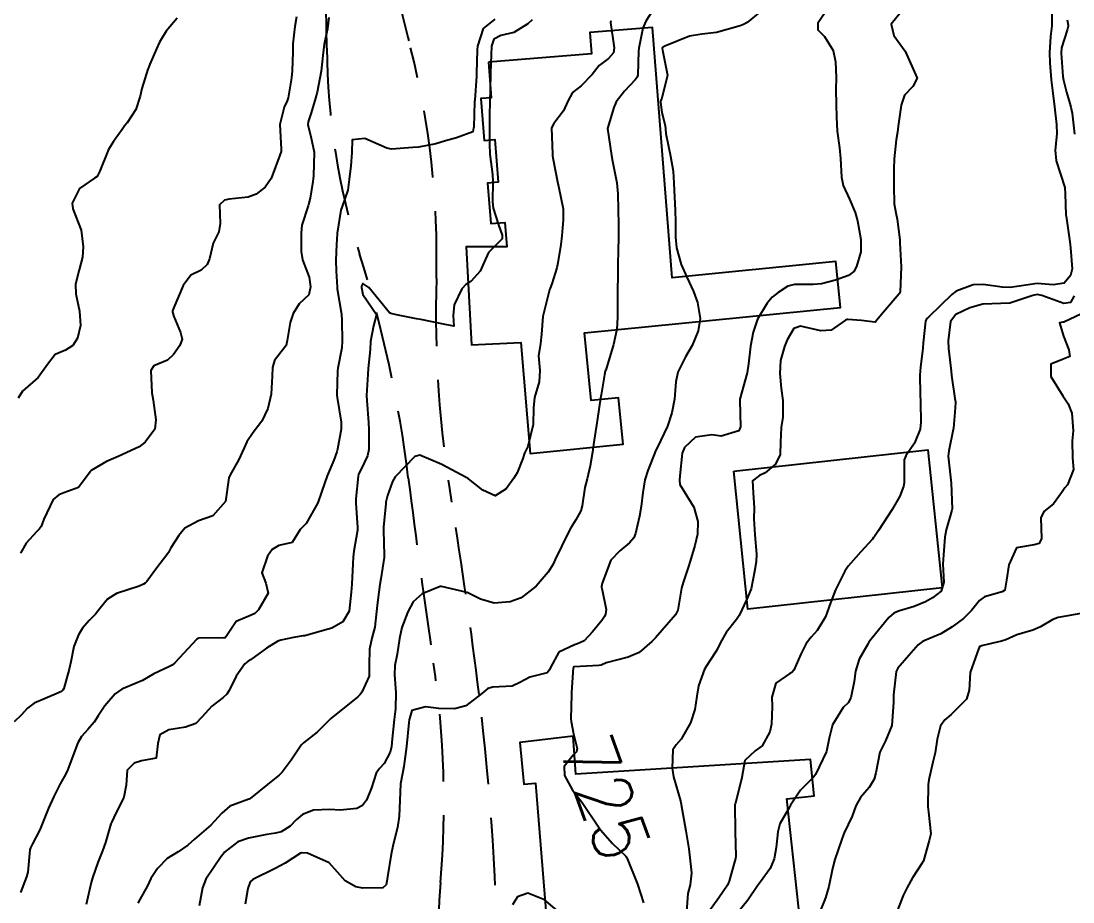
# Model space of a CAD drawing. Header units: metres. Extents: x 298520 to 308411, y 7433745 to 7450750.
# Drawn here: x 301684.1 to 301762.1, y 7442269.1 to 7442334.4 of the extents above; entities that cross this region are included whole.
import ezdxf
from ezdxf.enums import TextEntityAlignment as Align

# ---------------------------------------------------------------- set-up
doc = ezdxf.new("R2010")
doc.units = ezdxf.units.M
doc.header["$LTSCALE"] = 10
doc.linetypes.add('DASHED', pattern=[0.75, 0.5, -0.25])
for name, color, linetype in [('Cotas', 45, 'Continuous'), ('Curvas de Nivel 1m', 11, 'Continuous'), ('Curvas de Nivel 5m', 15, 'Continuous'), ('Edificações', 30, 'Continuous'), ('Vias Secundárias', 230, 'DASHED')]:
    doc.layers.add(name, color=color, linetype=linetype)
doc.styles.add('Style-STANDARD', font='STANDARD.shx')

msp = doc.modelspace()

# ---------------------------------------------------------------- linework, layer by layer
at = {"layer": 'Curvas de Nivel 1m', "flags": 128}
for points, elevation in [([(301730.909, 7442335.189), (301730.421, 7442334.423), (301730.187, 7442333.905), (301729.898, 7442332.428), (301729.881, 7442332.196), (301729.821, 7442330.428), (301729.778, 7442330.272), (301729.619, 7442330.065), (301728.828, 7442329.221), (301728.232, 7442328.444), (301728.036, 7442328.008), (301727.583, 7442326.45), (301727.875, 7442324.447), (301727.951, 7442324.044), (301728.273, 7442322.443), (301728.349, 7442321.613), (301728.379, 7442320.441), (301728.387, 7442319.342), (301728.384, 7442318.446), (301728.37, 7442317.345), (301728.355, 7442316.447), (301728.341, 7442315.555), (301728.327, 7442314.447), (301728.314, 7442313.338), (301728.319, 7442312.446), (301728.274, 7442311.572), (301728.031, 7442310.45), (301727.441, 7442308.536), (301727.416, 7442308.459), (301727.36, 7442308.185), (301727.099, 7442306.709), (301727.056, 7442306.463), (301726.826, 7442304.96), (301726.758, 7442304.466), (301726.571, 7442303.197), (301726.466, 7442302.468), (301726.303, 7442301.444), (301726.06, 7442300.472), (301725.898, 7442299.832), (301725.689, 7442298.476), (301725.594, 7442298.122), (301725.233, 7442297.452), (301724.854, 7442296.857), (301724.659, 7442296.486), (301724.188, 7442295.511), (301723.706, 7442294.495), (301723.539, 7442294.147), (301723.184, 7442293.563), (301722.286, 7442292.513), (301721.164, 7442291.666), (301720.349, 7442291.35), (301719.16, 7442291.259), (301718.162, 7442291.564), (301717.168, 7442292.054), (301715.264, 7442292.507), (301715.172, 7442292.499), (301713.821, 7442291.959), (301713.16, 7442291.363), (301712.771, 7442290.626), (301712.316, 7442289.452), (301712.138, 7442288.635), (301711.968, 7442287.494), (301711.813, 7442286.639), (301711.783, 7442285.949), (301711.875, 7442284.638), (301711.85, 7442283.427), (301711.76, 7442282.639), (301711.601, 7442281.204), (301711.548, 7442280.642), (301711.457, 7442280.213), (301711.014, 7442279.378), (301710.659, 7442279.003), (301710.431, 7442278.656), (301710.076, 7442277.575), (301709.697, 7442276.663), (301709.393, 7442276.249), (301708.973, 7442276.029), (301707.748, 7442275.912), (301706.972, 7442275.952), (301705.776, 7442275.907), (301704.966, 7442275.598), (301704.492, 7442275.193), (301704.029, 7442274.729), (301703.375, 7442274.309), (301702.948, 7442274.206), (301702.314, 7442274.117), (301700.944, 7442273.849), (301700.153, 7442273.565), (301699.169, 7442272.788), (301699.061, 7442272.659), (301698.93, 7442272.49), (301697.797, 7442270.807), (301697.548, 7442270.166), (301697.283, 7442268.814)], 727), ([(301738.891, 7442335.108), (301737.939, 7442334.327), (301737.671, 7442334.177), (301737.409, 7442334.073), (301735.665, 7442333.584), (301734.582, 7442333.452), (301733.662, 7442333.295), (301731.822, 7442332.575), (301731.654, 7442332.473), (301731.625, 7442332.438), (301731.622, 7442332.41), (301731.651, 7442332.259), (301732.039, 7442330.404), (301731.606, 7442328.711), (301731.517, 7442328.497), (301731.502, 7442328.411), (301731.595, 7442327.644), (301731.852, 7442326.673), (301731.867, 7442326.406), (301731.894, 7442326.089), (301732.255, 7442324.399), (301732.436, 7442323.291), (301732.498, 7442322.396), (301732.553, 7442321.358), (301732.597, 7442320.394), (301732.615, 7442319.514), (301732.627, 7442318.393), (301732.701, 7442317.618), (301733.048, 7442316.386), (301733.449, 7442315.448), (301733.949, 7442314.375), (301734.248, 7442313.549), (301734.454, 7442312.37), (301734.308, 7442311.462), (301733.866, 7442310.375), (301733.374, 7442309.517), (301732.783, 7442308.389), (301732.642, 7442307.677), (301732.54, 7442306.392), (301732.355, 7442305.367), (301732.039, 7442304.399), (301731.297, 7442302.826), (301731.149, 7442302.557), (301731.083, 7442302.412), (301730.579, 7442301.111), (301730.354, 7442300.419), (301730.197, 7442299.477), (301730.083, 7442298.422), (301729.957, 7442297.702), (301729.658, 7442296.426), (301729.532, 7442296.113), (301729.213, 7442295.739), (301728.494, 7442295.151), (301727.825, 7442294.451), (301727.176, 7442292.753), (301727.135, 7442292.499), (301727.136, 7442292.46), (301727.171, 7442292.261), (301727.483, 7442290.782), (301727.426, 7442290.456), (301727.343, 7442290.264), (301727.146, 7442289.969), (301726.459, 7442289.141), (301725.834, 7442288.473), (301725.362, 7442288.236), (301725.12, 7442288.178), (301723.979, 7442287.627), (301723.347, 7442286.498), (301723.287, 7442286.312), (301723.097, 7442286.089), (301721.827, 7442285.784), (301721.086, 7442285.389), (301720.498, 7442285.12), (301719.08, 7442285.035), (301718.69, 7442284.945), (301718.245, 7442284.562), (301717.064, 7442283.649), (301716.22, 7442283.429), (301715.061, 7442283.456), (301714.087, 7442283.586), (301713.06, 7442283.314), (301712.869, 7442282.623), (301712.842, 7442282.415), (301712.673, 7442280.625), (301712.475, 7442279.164), (301712.361, 7442278.63), (301712.227, 7442277.863), (301712.163, 7442276.632), (301712.123, 7442275.475), (301711.992, 7442274.634), (301711.67, 7442273.369), (301711.521, 7442272.641), (301711.252, 7442270.981), (301711.219, 7442270.645), (301711.165, 7442270.39), (301710.906, 7442270.163), (301709.435, 7442270.135), (301708.906, 7442270.224), (301708.129, 7442270.682), (301707.548, 7442271.32), (301706.926, 7442272.011), (301705.336, 7442272.716), (301704.933, 7442272.743), (301704.913, 7442272.741), (301704.803, 7442272.721), (301703.681, 7442271.977), (301702.922, 7442271.6), (301701.274, 7442270.765), (301701.073, 7442270.605), (301700.903, 7442270.117), (301700.708, 7442268.949)], 726), ([(301749.686, 7442335.497), (301748.622, 7442334.206), (301748.82, 7442333.358), (301749.653, 7442332.19), (301750.541, 7442330.181), (301750.235, 7442329.565), (301749.61, 7442328.926), (301749.35, 7442328.194), (301749.14, 7442326.636), (301749.078, 7442326.197), (301748.995, 7442325.627), (301748.847, 7442324.201), (301748.818, 7442323.473), (301748.813, 7442322.201), (301748.844, 7442320.868), (301748.959, 7442320.198), (301749.05, 7442319.749), (301749.251, 7442318.193), (301749.269, 7442317.982), (301749.352, 7442316.192), (301749.282, 7442314.345), (301749.214, 7442314.193), (301748.044, 7442312.836), (301747.535, 7442312.218), (301747.485, 7442312.146), (301747.411, 7442312.11), (301746.413, 7442312.23), (301745.413, 7442312.298), (301745.361, 7442312.293), (301745.228, 7442312.242), (301744.156, 7442311.498), (301743.401, 7442311.452), (301741.88, 7442311.808), (301741.403, 7442311.621), (301740.903, 7442310.783), (301740.703, 7442310.297), (301740.41, 7442309.263), (301740.358, 7442308.3), (301740.47, 7442307.18), (301740.586, 7442306.298), (301740.576, 7442305.045), (301740.453, 7442304.299), (301740.409, 7442303.192), (301740.373, 7442302.299), (301740.026, 7442301.558), (301739.272, 7442300.933), (301738.863, 7442300.722), (301738.325, 7442300.324), (301738.382, 7442299.45), (301738.452, 7442298.322), (301738.437, 7442297.524), (301738.516, 7442296.321), (301738.629, 7442294.891), (301738.599, 7442294.319), (301738.481, 7442293.615), (301738.223, 7442292.324), (301737.923, 7442291.568), (301737.338, 7442290.337), (301737.14, 7442290.059), (301736.378, 7442289.099), (301735.969, 7442288.352), (301735.69, 7442287.781), (301735.109, 7442286.924), (301734.77, 7442286.365), (301734.326, 7442285.129), (301734.193, 7442284.373), (301734.064, 7442283.376), (301733.745, 7442282.38), (301733.041, 7442281.17), (301732.671, 7442280.76), (301732.422, 7442280.396), (301732.382, 7442279.026), (301732.481, 7442278.395), (301732.985, 7442276.599), (301733.027, 7442276.433), (301733.034, 7442276.389), (301733.041, 7442276.33), (301733.398, 7442274.383), (301733.61, 7442273.051), (301733.693, 7442272.379), (301733.809, 7442271.264), (301733.698, 7442270.378), (301733.543, 7442269.741), (301733.433, 7442268.382)], 724), ([(301760.535, 7442335.21), (301760.538, 7442334.061), (301760.434, 7442333.293), (301760.36, 7442332.063), (301760.382, 7442331.322), (301760.479, 7442330.061), (301760.6, 7442329.073), (301760.723, 7442328.059), (301760.88, 7442326.761), (301760.898, 7442326.057), (301760.778, 7442324.841), (301760.854, 7442324.057), (301761.496, 7442322.088), (301761.507, 7442322.05), (301761.527, 7442321.625), (301761.576, 7442320.049), (301761.585, 7442319.966), (301761.857, 7442318.046), (301761.917, 7442317.605), (301762.041, 7442316.044), (301761.926, 7442315.567), (301761.442, 7442314.985), (301760.635, 7442314.864), (301759.442, 7442314.962), (301758.122, 7442314.772), (301757.438, 7442314.658), (301756.844, 7442314.701), (301755.441, 7442314.882), (301754.707, 7442314.861), (301753.435, 7442314.394), (301753.107, 7442314.145), (301751.416, 7442312.498), (301751.244, 7442312.343), (301751.158, 7442312.173), (301751, 7442310.563), (301750.958, 7442310.174), (301750.782, 7442308.763), (301750.737, 7442308.176), (301750.767, 7442306.757), (301750.802, 7442306.175), (301750.818, 7442304.677), (301750.757, 7442304.176), (301750.359, 7442303.123), (301749.708, 7442302.186), (301749.589, 7442301.886), (301749.586, 7442300.187), (301749.537, 7442299.911), (301749.253, 7442299.201), (301748.682, 7442298.198), (301747.67, 7442296.656), (301747.385, 7442296.218), (301747.318, 7442296.122), (301747.22, 7442295.998), (301746.361, 7442295.073), (301745.616, 7442294.236), (301745.419, 7442294.009), (301745.187, 7442293.643), (301744.493, 7442292.25), (301744.12, 7442291.294), (301743.749, 7442290.261), (301743.132, 7442289.227), (301742.672, 7442288.73), (301742.306, 7442288.278), (301741.906, 7442287.491), (301741.386, 7442286.287), (301741.256, 7442286.133), (301741.099, 7442286.059), (301740.055, 7442285.334), (301739.755, 7442284.303), (301739.778, 7442283.59), (301739.74, 7442282.303), (301739.619, 7442281.733), (301739.037, 7442280.676), (301738.537, 7442280.317), (301737.754, 7442279.597), (301737.547, 7442278.332), (301737.072, 7442276.426), (301737.024, 7442276.339), (301737.015, 7442276.307), (301737.052, 7442274.339), (301737.09, 7442272.493), (301737.075, 7442272.338), (301736.928, 7442271.815), (301736.605, 7442270.654), (301736.467, 7442270.344), (301735.829, 7442269.421), (301735.064, 7442268.358)], 723), ([(301706.901, 7442334.702), (301706.804, 7442333.843), (301706.566, 7442332.706), (301706.466, 7442331.882), (301706.333, 7442330.709), (301706.035, 7442329.142), (301705.928, 7442328.715), (301705.592, 7442327.626), (301705.364, 7442326.943), (301705.343, 7442326.722), (301705.57, 7442325.878), (301705.823, 7442324.716), (301705.776, 7442322.957), (301705.744, 7442322.717), (301705.713, 7442322.535), (301705.512, 7442321.295), (301705.4, 7442320.825), (301705.365, 7442320.721), (301704.914, 7442319.3), (301704.855, 7442318.726), (301704.846, 7442317.35), (301704.96, 7442316.725), (301705.444, 7442315.444), (301705.554, 7442314.718), (301705.427, 7442314.124), (301704.699, 7442313.448), (301704.251, 7442312.732), (301704.052, 7442312.084), (301703.824, 7442310.736), (301703.745, 7442310.379), (301703.38, 7442309.889), (301702.87, 7442309.248), (301702.727, 7442308.75), (301702.711, 7442308.105), (301702.624, 7442306.751), (301702.391, 7442305.69), (301701.935, 7442304.761), (301701.304, 7442303.924), (301700.834, 7442303.238), (301700.632, 7442302.777), (301700.208, 7442301.856), (301699.588, 7442300.787), (301699.503, 7442300.554), (301699.243, 7442298.79), (301698.302, 7442297.73), (301697.229, 7442297.372), (301696.237, 7442296.825), (301695.772, 7442296.274), (301695.201, 7442295.358), (301695.016, 7442295.022), (301694.901, 7442294.843), (301694.154, 7442293.879), (301693.408, 7442292.858), (301693.295, 7442292.736), (301693.171, 7442292.664), (301692.839, 7442292.534), (301691.164, 7442291.988), (301690.489, 7442291.567), (301689.943, 7442290.902), (301689.596, 7442290.456), (301689.139, 7442289.973), (301688.643, 7442289.402), (301688.336, 7442288.918), (301687.984, 7442288.052), (301687.761, 7442286.923), (301687.654, 7442286.365), (301687.241, 7442284.928), (301687.182, 7442284.818), (301687.071, 7442284.722), (301686.679, 7442284.546), (301685.062, 7442283.849), (301684.546, 7442283.48), (301684.099, 7442282.97), (301683.571, 7442282.452)], 731), ([(301695.671, 7442334.649), (301694.837, 7442333.673), (301694.344, 7442332.853), (301694.133, 7442332.368), (301693.629, 7442331.242), (301693.523, 7442330.962), (301693.488, 7442330.861), (301693.048, 7442329.426), (301692.907, 7442328.867), (301692.583, 7442327.88), (301691.947, 7442326.876), (301691.784, 7442326.674), (301691.575, 7442326.379), (301690.946, 7442325.506), (301690.565, 7442324.895), (301689.888, 7442323.257), (301689.719, 7442322.907), (301689.532, 7442322.786), (301688.427, 7442322.018), (301687.859, 7442320.927), (301687.932, 7442320.5), (301688.528, 7442318.92), (301688.694, 7442317.694), (301688.637, 7442316.918), (301688.4, 7442315.969), (301688.11, 7442314.923), (301688.146, 7442314.202), (301688.422, 7442312.92), (301688.477, 7442311.845), (301688.264, 7442310.921), (301687.931, 7442310.378), (301687.379, 7442310.026), (301686.614, 7442309.701), (301686.038, 7442308.95), (301685.353, 7442307.994), (301684.198, 7442306.971), (301683.858, 7442306.452)], 733), ([(301704.521, 7442334.732), (301704.38, 7442334.019), (301704.244, 7442332.734), (301704.232, 7442332.146), (301704.198, 7442330.734), (301704.137, 7442330.215), (301703.886, 7442328.737), (301703.82, 7442328.519), (301703.596, 7442328.034), (301703.278, 7442326.745), (301703.382, 7442324.916), (301703.376, 7442324.743), (301703.285, 7442324.478), (301702.637, 7442322.753), (301702.175, 7442322.109), (301701.515, 7442321.58), (301700.924, 7442321.364), (301699.509, 7442321.213), (301699.167, 7442321.135), (301698.792, 7442320.797), (301698.859, 7442319.427), (301698.749, 7442318.797), (301698.317, 7442317.959), (301698.056, 7442316.804), (301697.88, 7442316.382), (301697.45, 7442315.96), (301696.684, 7442315.582), (301696.106, 7442314.83), (301695.416, 7442313.175), (301695.319, 7442312.936), (301695.305, 7442312.841), (301695.41, 7442312.508), (301695.902, 7442311.336), (301696.028, 7442310.83), (301695.856, 7442310.363), (301695.376, 7442309.699), (301694.93, 7442309.284), (301693.933, 7442308.854), (301693.696, 7442308.521), (301693.789, 7442306.856), (301693.875, 7442306.314), (301694.087, 7442304.852), (301693.991, 7442304.168), (301693.296, 7442303.202), (301692.843, 7442302.867), (301691.285, 7442302.135), (301690.421, 7442301.759), (301689.275, 7442301.098), (301689.181, 7442301.004), (301689.128, 7442300.911), (301688.33, 7442299.847), (301687.251, 7442299.441), (301686.88, 7442299.304), (301686.46, 7442298.942), (301685.761, 7442297.485), (301685.561, 7442296.955), (301685.424, 7442296.753), (301685.217, 7442296.559), (301684.454, 7442295.717), (301684.035, 7442294.972)], 732), ([(301721.997, 7442334.525), (301721.67, 7442334.214), (301720.621, 7442333.583), (301719.661, 7442333.344), (301719.137, 7442333.076), (301718.964, 7442332.557), (301718.915, 7442331.275), (301718.897, 7442330.557), (301718.864, 7442329.304), (301718.842, 7442328.558), (301718.814, 7442327.334), (301718.816, 7442326.558), (301718.816, 7442325.305), (301718.844, 7442324.557), (301719.035, 7442323.058), (301719.078, 7442322.555), (301719.048, 7442321.017), (301719.09, 7442320.554), (301719.491, 7442319.329), (301719.762, 7442318.547), (301719.753, 7442318.274), (301719.477, 7442317.971), (301718.756, 7442317.271), (301718.426, 7442316.56), (301718.139, 7442315.877), (301717.441, 7442315.122), (301717.096, 7442314.918), (301716.768, 7442314.58), (301716.212, 7442313.38), (301716.131, 7442312.589), (301716.176, 7442311.814), (301715.403, 7442311.958), (301713.728, 7442312.297), (301713.409, 7442312.351), (301711.921, 7442312.642), (301711.499, 7442312.734), (301711.414, 7442312.798), (301709.883, 7442314.665), (301709.437, 7442314.969), (301709.331, 7442314.774), (301709.33, 7442314.671), (301709.428, 7442314.149), (301710.455, 7442312.66), (301710.224, 7442311.839), (301710.009, 7442310.664), (301709.97, 7442310.071), (301709.824, 7442308.665), (301709.789, 7442308.236), (301709.714, 7442306.666), (301709.72, 7442306.283), (301709.839, 7442304.665), (301709.867, 7442304.104), (301709.875, 7442302.664), (301709.771, 7442302.182), (301709.278, 7442301.146), (301709.119, 7442300.827), (301709.082, 7442300.672), (301708.921, 7442299), (301708.91, 7442298.673), (301709.034, 7442296.862), (301709.025, 7442296.672), (301708.757, 7442295.117), (301708.712, 7442294.677), (301708.691, 7442294.18), (301708.606, 7442292.679), (301708.574, 7442292.086), (301708.404, 7442290.681), (301707.955, 7442289.874), (301707.134, 7442289.416), (301706.584, 7442289.252), (301705.125, 7442288.851), (301705.015, 7442288.831), (301704.28, 7442288.728), (301703.34, 7442288.518), (301703.12, 7442288.438), (301702.291, 7442287.928), (301701.106, 7442287.059), (301700.926, 7442286.951), (301700.666, 7442286.774), (301700.029, 7442285.84), (301699.521, 7442284.786), (301699.349, 7442284.508), (301699.068, 7442284.278), (301698.222, 7442283.638), (301697.5, 7442282.806), (301697.048, 7442282.341), (301696.289, 7442282.065), (301695.043, 7442281.861), (301694.381, 7442281.505), (301694.235, 7442280.848), (301694.1, 7442279.766), (301693.014, 7442279.581), (301692.481, 7442279.398), (301691.957, 7442278.876), (301691.878, 7442277.763), (301691.696, 7442276.879), (301690.968, 7442275.362), (301690.804, 7442275.053), (301690.736, 7442274.892), (301690.333, 7442273.505), (301690.12, 7442272.898), (301689.779, 7442272.046), (301689.377, 7442270.905), (301689.274, 7442270.539), (301688.912, 7442268.91)], 729), ([(301727.818, 7442334.449), (301727.802, 7442334.318), (301728.061, 7442332.446), (301728.013, 7442332.081), (301727.641, 7442331.653), (301726.955, 7442331.138), (301726.452, 7442330.468), (301725.614, 7442329.622), (301724.97, 7442329.125), (301724.644, 7442328.49), (301724.316, 7442327.773), (301723.586, 7442326.833), (301723.415, 7442326.503), (301723.488, 7442324.567), (301723.491, 7442324.501), (301723.493, 7442324.441), (301723.55, 7442324.168), (301723.86, 7442322.497), (301723.955, 7442322.067), (301724.279, 7442320.492), (301724.299, 7442319.688), (301724.186, 7442318.493), (301724.117, 7442317.854), (301723.898, 7442316.496), (301723.821, 7442316.133), (301723.439, 7442314.934), (301723.315, 7442314.621), (301723.274, 7442314.502), (301723.221, 7442314.293), (301722.791, 7442312.509), (301722.683, 7442311.221), (301722.6, 7442310.512), (301722.453, 7442309.593), (301722.567, 7442308.512), (301722.516, 7442307.674), (301722.163, 7442306.518), (301722.097, 7442305.753), (301722.073, 7442304.519), (301721.658, 7442302.886), (301721.497, 7442302.527), (301721.431, 7442302.387), (301721.285, 7442301.993), (301720.869, 7442300.934), (301720.641, 7442300.536), (301720.056, 7442299.741), (301719.25, 7442299.229), (301718.325, 7442299.636), (301717.262, 7442300.478), (301717.1, 7442300.582), (301715.282, 7442301.551), (301713.657, 7442302.249), (301713.288, 7442302.143), (301711.836, 7442300.642), (301711.625, 7442300.287), (301711.252, 7442299.243), (301711.144, 7442298.751), (301711.131, 7442298.651), (301710.975, 7442296.903), (301710.97, 7442296.653), (301711.023, 7442294.824), (301711.008, 7442294.652), (301710.761, 7442293.07), (301710.698, 7442292.655), (301710.506, 7442291.31), (301710.451, 7442290.657), (301710.315, 7442289.478), (301710.102, 7442288.66), (301709.917, 7442287.86), (301709.904, 7442286.662), (301709.897, 7442285.856), (301709.361, 7442284.667), (301709.238, 7442284.502), (301709.069, 7442284.323), (301707.053, 7442282.7), (301706.047, 7442281.706), (301705.035, 7442280.913), (301704.937, 7442280.818), (301704.861, 7442280.722), (301704.119, 7442279.626), (301703.454, 7442278.735), (301703.224, 7442278.515), (301702.999, 7442278.326), (301701.063, 7442276.769), (301701.015, 7442276.737), (301700.982, 7442276.721), (301699.559, 7442276.199), (301698.967, 7442275.699), (301698.156, 7442274.802), (301696.947, 7442273.758), (301696.44, 7442273.326), (301695.726, 7442272.832), (301695.23, 7442272.537), (301694.928, 7442272.319), (301694.19, 7442271.578), (301693.717, 7442270.852), (301693.454, 7442270.305), (301692.889, 7442269.284), (301692.741, 7442269.007)], 728), ([(301761.678, 7442334.511), (301761.755, 7442334.13), (301761.75, 7442334.049), (301761.67, 7442333.758), (301761.258, 7442332.453), (301761.223, 7442332.054), (301761.36, 7442330.319), (301761.398, 7442330.052), (301761.614, 7442329.144), (301761.863, 7442328.304), (301761.938, 7442328.045), (301762.033, 7442327.607), (301762.204, 7442326.041)], 722), ([(301762.192, 7442314.042), (301761.906, 7442313.567), (301761.427, 7442313.472), (301759.794, 7442314.066), (301759.434, 7442314.144), (301759.12, 7442314.075), (301757.427, 7442313.51), (301756.076, 7442313.464), (301755.426, 7442313.442), (301754.439, 7442313.151), (301753.418, 7442312.669), (301753.021, 7442312.154), (301752.842, 7442310.705), (301752.875, 7442310.155), (301753.063, 7442308.456), (301753.097, 7442308.153), (301753.346, 7442306.427), (301753.382, 7442306.188), (301753.384, 7442306.149), (301753.383, 7442306.109), (301753.332, 7442305.417), (301753.236, 7442304.229), (301753.227, 7442304.151), (301752.882, 7442302.569), (301752.854, 7442302.154), (301753.039, 7442300.38), (301753.056, 7442300.152), (301753.133, 7442298.262), (301753.117, 7442298.151), (301752.692, 7442296.692), (301752.595, 7442296.156), (301752.502, 7442294.858), (301752.438, 7442294.158), (301752.522, 7442292.815), (301752.329, 7442292.158), (301751.68, 7442291.65), (301751.161, 7442291.361), (301750.325, 7442291.009), (301749.15, 7442290.665), (301748.82, 7442290.523), (301748.432, 7442290.201), (301747.127, 7442288.606), (301746.972, 7442288.374), (301746.883, 7442288.222), (301746.236, 7442287.104), (301745.961, 7442286.231), (301745.86, 7442285.463), (301745.626, 7442284.234), (301745.424, 7442283.882), (301745.066, 7442283.526), (301744.259, 7442282.252), (301744.029, 7442281.241), (301743.829, 7442280.258), (301743.007, 7442278.556), (301742.888, 7442278.388), (301742.763, 7442278.272), (301741.89, 7442277.385), (301741.153, 7442276.288), (301741.096, 7442276.174), (301740.978, 7442275.952), (301740.356, 7442274.902), (301740.207, 7442274.297), (301740.084, 7442273.156), (301739.949, 7442272.3), (301739.643, 7442271.586), (301738.916, 7442270.604), (301738.711, 7442270.313), (301737.984, 7442269.237), (301737.237, 7442268.335)], 722), ([(301762.736, 7442312.72), (301761.413, 7442312.108), (301761.361, 7442312.103), (301761.108, 7442312.053), (301761.398, 7442311.059), (301761.794, 7442310.046), (301761.87, 7442309.553), (301761.376, 7442309.364), (301760.457, 7442308.975), (301760.468, 7442308.059), (301761.349, 7442306.629), (301761.742, 7442306.046), (301762.027, 7442305.348), (301762.111, 7442304.042), (301762.038, 7442303.31), (301762.072, 7442302.042), (301762.144, 7442301.177), (301761.687, 7442300.046), (301761.494, 7442299.815), (301761.257, 7442299.451), (301760.666, 7442298.638), (301759.939, 7442298.063), (301759.716, 7442297.587), (301759.765, 7442296.065), (301759.599, 7442295.684), (301759.216, 7442295.59), (301757.923, 7442295.378), (301757.346, 7442294.098), (301757.182, 7442292.972), (301757.057, 7442292.218), (301756.85, 7442292.103), (301755.55, 7442291.733), (301755.163, 7442291.457), (301754.567, 7442290.714), (301753.977, 7442290.137), (301753.137, 7442289.509), (301752.289, 7442289.001), (301751.126, 7442288.49), (301750.905, 7442288.393), (301750.63, 7442288.175), (301749.925, 7442287.372), (301749.106, 7442286.451), (301748.983, 7442286.192), (301748.798, 7442284.473), (301748.781, 7442284.194), (301748.779, 7442283.903), (301748.666, 7442282.196), (301748.19, 7442281.049), (301747.784, 7442280.209), (301747.47, 7442278.676), (301747.349, 7442278.215), (301746.997, 7442277.597), (301746.352, 7442276.864), (301746.004, 7442276.23), (301745.73, 7442275.474), (301745.137, 7442274.238), (301745.078, 7442274.113), (301744.948, 7442273.775), (301744.433, 7442272.247), (301744.276, 7442271.599), (301744, 7442270.254), (301743.75, 7442269.407), (301743.278, 7442268.264)], 721)]:
    msp.add_lwpolyline(points, dxfattribs=dict(at, elevation=elevation))
at = {"layer": 'Curvas de Nivel 5m', "flags": 128}
for points, elevation in [([(301719.222, 7442334.555), (301718.352, 7442333.877), (301717.935, 7442332.567), (301717.922, 7442332.294), (301717.861, 7442330.568), (301717.852, 7442330.336), (301717.727, 7442328.569), (301717.721, 7442328.449), (301717.653, 7442326.569), (301717.65, 7442326.501), (301717.578, 7442326.216), (301716.379, 7442325.78), (301715.567, 7442325.551), (301714.855, 7442325.316), (301713.56, 7442325.088), (301713.13, 7442325.055), (301711.557, 7442324.919), (301711.201, 7442325.011), (301709.569, 7442325.726), (301708.636, 7442325.61), (301708.603, 7442324.68), (301708.529, 7442323.694), (301708.416, 7442322.681), (301708.318, 7442321.885), (301707.885, 7442320.686), (301707.795, 7442320.392), (301707.535, 7442318.689), (301707.53, 7442318.642), (301707.475, 7442317.856), (301707.427, 7442316.691), (301707.451, 7442315.878), (301707.525, 7442314.689), (301707.538, 7442314.583), (301707.838, 7442312.686), (301707.877, 7442312.214), (301707.903, 7442310.685), (301707.867, 7442310.196), (301707.571, 7442308.688), (301707.549, 7442308.5), (301707.505, 7442306.688), (301707.519, 7442306.509), (301707.818, 7442304.685), (301707.83, 7442304.163), (301707.562, 7442302.687), (301707.503, 7442302.476), (301707.285, 7442301.875), (301706.773, 7442300.697), (301706.383, 7442299.576), (301706.081, 7442298.707), (301705.227, 7442297.165), (301705.005, 7442296.943), (301704.786, 7442296.724), (301704.188, 7442295.751), (301703.205, 7442295.547), (301702.696, 7442295.252), (301702.353, 7442294.753), (301701.942, 7442293.52), (301702.244, 7442292.754), (301702.418, 7442292.004), (301701.703, 7442290.762), (301701.408, 7442290.508), (301701.147, 7442290.382), (301700.028, 7442289.893), (301699.305, 7442288.788), (301699.208, 7442288.704), (301699.122, 7442288.682), (301697.269, 7442288.661), (301697.121, 7442288.605), (301695.479, 7442286.834), (301695.279, 7442286.658), (301695.099, 7442286.57), (301693.918, 7442286.025), (301693.083, 7442285.541), (301692.624, 7442285.323), (301691.548, 7442284.883), (301691.069, 7442284.54), (301690.299, 7442283.659), (301689.798, 7442282.903), (301689.504, 7442282.45), (301689.043, 7442281.905), (301688.574, 7442281.378), (301688.289, 7442280.917), (301687.952, 7442279.987), (301687.543, 7442278.925), (301687.367, 7442278.559), (301686.992, 7442277.873), (301686.499, 7442276.937), (301686.106, 7442276.074), (301685.661, 7442274.95), (301685.461, 7442274.446), (301684.94, 7442273.415), (301684.787, 7442273.11), (301684.742, 7442272.962), (301684.573, 7442271.307), (301684.496, 7442270.964), (301684.046, 7442269.818)], 730), ([(301743.68, 7442334.993), (301743.174, 7442334.267), (301743.173, 7442333.772), (301743.663, 7442333.281), (301744.315, 7442332.253), (301744.493, 7442331.398), (301744.528, 7442330.251), (301744.524, 7442329.34), (301744.532, 7442328.251), (301744.551, 7442327.288), (301744.619, 7442326.25), (301744.785, 7442325.024), (301744.868, 7442324.247), (301744.926, 7442322.859), (301745.049, 7442322.245), (301745.518, 7442321.213), (301745.954, 7442320.235), (301746.117, 7442319.614), (301746.373, 7442318.231), (301746.378, 7442317.327), (301746.045, 7442316.234), (301745.845, 7442315.848), (301745.453, 7442315.567), (301744.48, 7442315.217), (301743.443, 7442314.933), (301742.829, 7442314.882), (301741.442, 7442314.897), (301740.956, 7442314.779), (301740.236, 7442314.302), (301739.794, 7442313.942), (301739.425, 7442313.52), (301738.712, 7442312.321), (301738.37, 7442311.354), (301738.19, 7442310.328), (301738.039, 7442308.999), (301737.927, 7442308.332), (301737.396, 7442306.392), (301737.385, 7442306.339), (301737.383, 7442306.298), (301737.439, 7442304.338), (301737.31, 7442304.038), (301736.017, 7442303.642), (301735.307, 7442303.735), (301734.112, 7442303.565), (301733.297, 7442302.806), (301733.111, 7442302.383), (301732.946, 7442300.706), (301732.918, 7442300.385), (301732.948, 7442300.073), (301733.255, 7442299.542), (301733.987, 7442298.373), (301734.281, 7442297.321), (301734.248, 7442296.37), (301734.052, 7442295.53), (301733.698, 7442294.375), (301733.574, 7442293.991), (301733.177, 7442292.793), (301733.073, 7442292.381), (301732.794, 7442290.74), (301732.628, 7442290.388), (301731.126, 7442288.696), (301730.988, 7442288.548), (301730.864, 7442288.413), (301729.923, 7442287.614), (301729.111, 7442287.27), (301727.489, 7442286.836), (301727.105, 7442286.67), (301726.935, 7442286.631), (301725.104, 7442286.539), (301725.059, 7442286.525), (301725.042, 7442286.481), (301724.911, 7442284.646), (301724.899, 7442284.482), (301724.86, 7442282.677), (301724.872, 7442282.482), (301725.044, 7442281.563), (301725.335, 7442280.477), (301725.276, 7442280.23), (301725.026, 7442279.991), (301724.353, 7442279.146), (301724.386, 7442278.486), (301724.992, 7442277.394), (301725.69, 7442276.473), (301726.955, 7442274.613), (301727.057, 7442274.458), (301727.941, 7442273.443), (301728.934, 7442272.508), (301728.989, 7442272.429), (301729.043, 7442272.318), (301729.8, 7442270.421), (301730.256, 7442269.053)], 725), ([(301762.686, 7442290.499), (301761.145, 7442290.222), (301760.999, 7442290.197), (301760.596, 7442290.055), (301759.701, 7442289.5), (301759.135, 7442289.259), (301757.946, 7442288.903), (301757.127, 7442288.556), (301756.791, 7442288.438), (301755.406, 7442288.117), (301755.199, 7442288.042), (301755.121, 7442287.919), (301754.47, 7442286.13), (301754.408, 7442284.805), (301754.205, 7442284.133), (301753.061, 7442283.001), (301752.589, 7442282.624), (301752.281, 7442282.158), (301752.025, 7442281.173), (301751.874, 7442280.161), (301751.716, 7442279.463), (301751.398, 7442278.166), (301751.356, 7442277.809), (301751.342, 7442276.166), (301751.387, 7442275.756), (301751.569, 7442274.164), (301751.443, 7442273.67), (301751.014, 7442272.169), (301750.989, 7442272.113), (301750.931, 7442272.024), (301750.207, 7442270.89), (301749.795, 7442270.181), (301749.509, 7442269.579), (301748.964, 7442268.189)], 720), ([(301723.813, 7442268.496), (301722.894, 7442269.266), (301721.656, 7442269.768), (301720.897, 7442269.479), (301720.524, 7442268.899)], 725)]:
    msp.add_lwpolyline(points, dxfattribs=dict(at, elevation=elevation))
at = {"layer": 'Edificações'}
for points in [[(301718.753, 7442331.38), (301718.959, 7442328.746), (301718.192, 7442328.687), (301718.435, 7442325.575), (301719.216, 7442325.636), (301719.464, 7442322.478), (301718.68, 7442322.417), (301718.932, 7442319.404), (301719.964, 7442319.491), (301720.115, 7442317.688), (301717.089, 7442317.695), (301717.5, 7442310.417), (301721.14, 7442310.583), (301721.839, 7442302.371), (301728.737, 7442303.054), (301728.396, 7442306.499), (301726.375, 7442306.299), (301725.88, 7442311.298), (301744.847, 7442313.177), (301744.509, 7442316.591), (301732.373, 7442315.389), (301730.915, 7442333.939), (301726.268, 7442333.574), (301726.391, 7442332.001)], [(301736.937, 7442301.049), (301751.346, 7442302.644), (301752.403, 7442292.402), (301737.994, 7442290.808)]]:
    msp.add_lwpolyline(points, close=True, dxfattribs=at)
msp.add_lwpolyline([(301741.872, 7442267.656), (301740.89, 7442276.762), (301742.917, 7442276.98), (301742.626, 7442279.672), (301725.217, 7442278.577), (301725.039, 7442281.399), (301721.081, 7442280.923), (301721.373, 7442277.84), (301722.242, 7442277.922), (301723.06, 7442267.861)], dxfattribs=at)
at = {"layer": 'Vias Secundárias'}
for points in [[(301465.55, 7442973.319, 0), (301478.59, 7442967.28, -0.011668)], [(301675.848, 7442234.723, 0.028034), (301688.387, 7442235.988, 0.050156), (301699.163, 7442238.818, 0.077267), (301709.881, 7442244.831, 0.127622), (301711.755, 7442247.289, -0.030463), (301712.771, 7442249.347), (301714.044, 7442252.027, 0.120911), (301715.24, 7442259.96, -0.043585), (301715.198, 7442270.544, 0.057878), (301714.67, 7442286.826, -0.006515), (301712.804, 7442300.559, 0.046555), (301709.178, 7442317.158, -0.075767), (301706.763, 7442332.425, 0.045522), (301704.459, 7442356.207, -0.057742)], [(301710.155, 7442345.171, 0.016177), (301712.973, 7442332.445, -0.069689), (301714.882, 7442315.329, 0.048107), (301716.013, 7442298.744, -0.011094), (301718.049, 7442284.502, -0.026459), (301719.5, 7442262.854, -0.060989), (301717.988, 7442248.882, -0.016547), (301715.129, 7442242.911, -0.193598), (301709.922, 7442238.448, 0.07843), (301703.852, 7442235.266, -0.147431), (301694.747, 7442231.978, 0.029343), (301682.518, 7442230.597, -0.093887)]]:
    msp.add_lwpolyline(points, format="xyb", dxfattribs=at)

# ---------------------------------------------------------------- texts
at = {"layer": 'Cotas', "style": 'Style-STANDARD'}
msp.add_text('725', height=4, rotation=290.17177, dxfattribs=at).set_placement((301727.422, 7442276.849, 725), align=Align.MIDDLE_CENTER)

doc.saveas('drawing.dxf')
